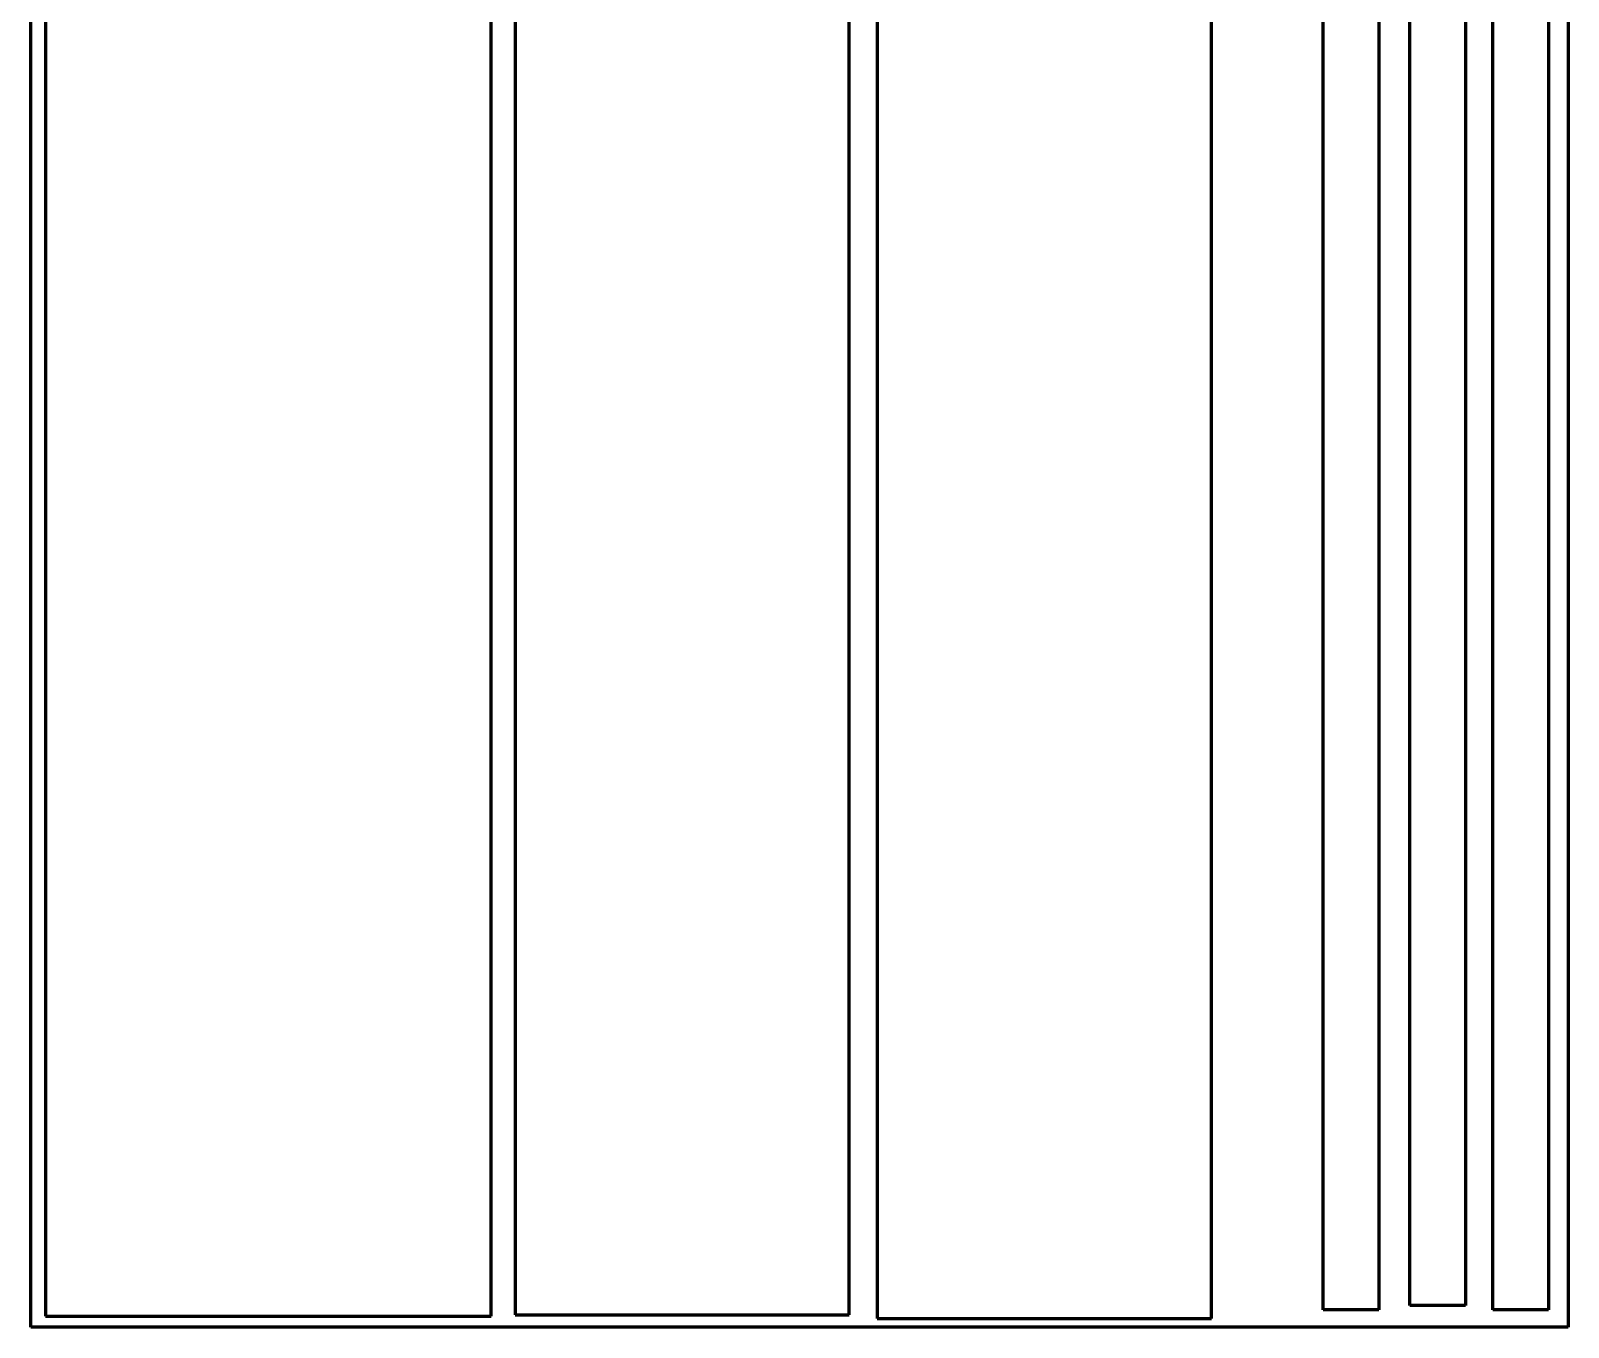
# Model space of a CAD drawing. Header units: millimetres. Extents: x -4065 to -729, y -1599 to 802.
# Drawn here: x -2637 to -1257, y -1598 to -435 of the extents above; entities that cross this region are included whole.
import ezdxf

# ---------------------------------------------------------------- set-up
doc = ezdxf.new("R2010")
doc.units = ezdxf.units.MM
doc.linetypes.add('K5LT_BASIC', pattern=[0])
doc.layers.add('Системный слой', color=7, linetype='Continuous')

# ---------------------------------------------------------------- blocks, each defined once
blk = doc.blocks.new('U0')
at = {"layer": 'Системный слой', "color": 150, "linetype": 'K5LT_BASIC', "lineweight": 60, "true_color": 0x0080ff}
for p, q in [((-2636.9, -1598.1), (-2636.9, 801.9)), ((-2636.9, 801.9), (-1256.9, 801.9)), ((-1256.9, 801.9), (-1256.9, -1598.1)), ((-1256.9, -1598.1), (-2636.9, -1598.1))]:
    blk.add_line(p, q, dxfattribs=at)
blk = doc.blocks.new('U1')
at = {"layer": 'Системный слой', "color": 150, "linetype": 'K5LT_BASIC', "lineweight": 60, "true_color": 0x0080ff}
for p, q in [((-2636.9, -1598.1), (-2636.9, 801.9)), ((-2636.9, 801.9), (-1256.9, 801.9)), ((-1256.9, 801.9), (-1256.9, -1598.1)), ((-1256.9, -1598.1), (-2636.9, -1598.1))]:
    blk.add_line(p, q, dxfattribs=at)
blk = doc.blocks.new('U2')
at = {"layer": 'Системный слой', "color": 150, "linetype": 'K5LT_BASIC', "lineweight": 60, "true_color": 0x0080ff}
for p, q in [((-2636.9, -1598.1), (-2636.9, 801.9)), ((-2636.9, 801.9), (-1256.9, 801.9)), ((-1256.9, 801.9), (-1256.9, -1598.1)), ((-1256.9, -1598.1), (-2636.9, -1598.1))]:
    blk.add_line(p, q, dxfattribs=at)
blk = doc.blocks.new('U3')
at = {"layer": 'Системный слой', "color": 150, "linetype": 'K5LT_BASIC', "lineweight": 60, "true_color": 0x0080ff}
for p, q in [((-2636.9, -1598.1), (-2636.9, 801.9)), ((-2636.9, 801.9), (-1256.9, 801.9)), ((-1256.9, 801.9), (-1256.9, -1598.1)), ((-1256.9, -1598.1), (-2636.9, -1598.1))]:
    blk.add_line(p, q, dxfattribs=at)
blk = doc.blocks.new('U4')
at = {"layer": 'Системный слой', "color": 150, "linetype": 'K5LT_BASIC', "lineweight": 60, "true_color": 0x0080ff}
for p, q in [((-2636.9, -1598.1), (-2636.9, 801.9)), ((-2636.9, 801.9), (-1256.9, 801.9)), ((-1256.9, 801.9), (-1256.9, -1598.1)), ((-1256.9, -1598.1), (-2636.9, -1598.1))]:
    blk.add_line(p, q, dxfattribs=at)
blk = doc.blocks.new('U5')
at = {"layer": 'Системный слой', "color": 150, "linetype": 'K5LT_BASIC', "lineweight": 60, "true_color": 0x0080ff}
for p, q in [((-2636.9, -1598.1), (-2636.9, 801.9)), ((-2636.9, 801.9), (-1256.9, 801.9)), ((-1256.9, 801.9), (-1256.9, -1598.1)), ((-1256.9, -1598.1), (-2636.9, -1598.1))]:
    blk.add_line(p, q, dxfattribs=at)

msp = doc.modelspace()

# ---------------------------------------------------------------- linework, layer by layer
at = {"layer": 'Системный слой', "color": 150, "linetype": 'K5LT_BASIC', "lineweight": 60, "true_color": 0x0080ff}
for p, q in [((-1399.053, -1578.542), (-1399.053, 189.458)), ((-1349.053, 189.458), (-1349.053, -1578.542)), ((-1324.553, -1582.546), (-1324.553, 185.454)), ((-1274.553, 185.454), (-1274.553, -1582.546)), ((-2623.795, 11.954), (-2623.795, -1588.046)), ((-2223.795, -1588.046), (-2223.795, -22.046)), ((-2202.23, -244.995), (-2202.23, -1586.995)), ((-1902.23, -1586.995), (-1902.23, -244.995)), ((-1476.932, -1582.567), (-1476.932, -398.567)), ((-1426.932, -398.567), (-1426.932, -1582.567)), ((-1877.234, -406.272), (-1877.234, -1590.272)), ((-1577.234, -1590.272), (-1577.234, -406.272)), ((-2202.23, -1586.995), (-1902.23, -1586.995)), ((-1426.932, -1582.567), (-1476.932, -1582.567)), ((-1349.053, -1578.542), (-1399.053, -1578.542)), ((-1274.553, -1582.546), (-1324.553, -1582.546)), ((-2623.795, -1588.046), (-2223.795, -1588.046)), ((-1877.234, -1590.272), (-1577.234, -1590.272))]:
    msp.add_line(p, q, dxfattribs=at)

# ---------------------------------------------------------------- block references
at = {"layer": 'Системный слой'}
for name in ['U0', 'U1', 'U2', 'U3', 'U4', 'U5']:
    msp.add_blockref(name, (0, 0), dxfattribs=at)

doc.saveas('drawing.dxf')
